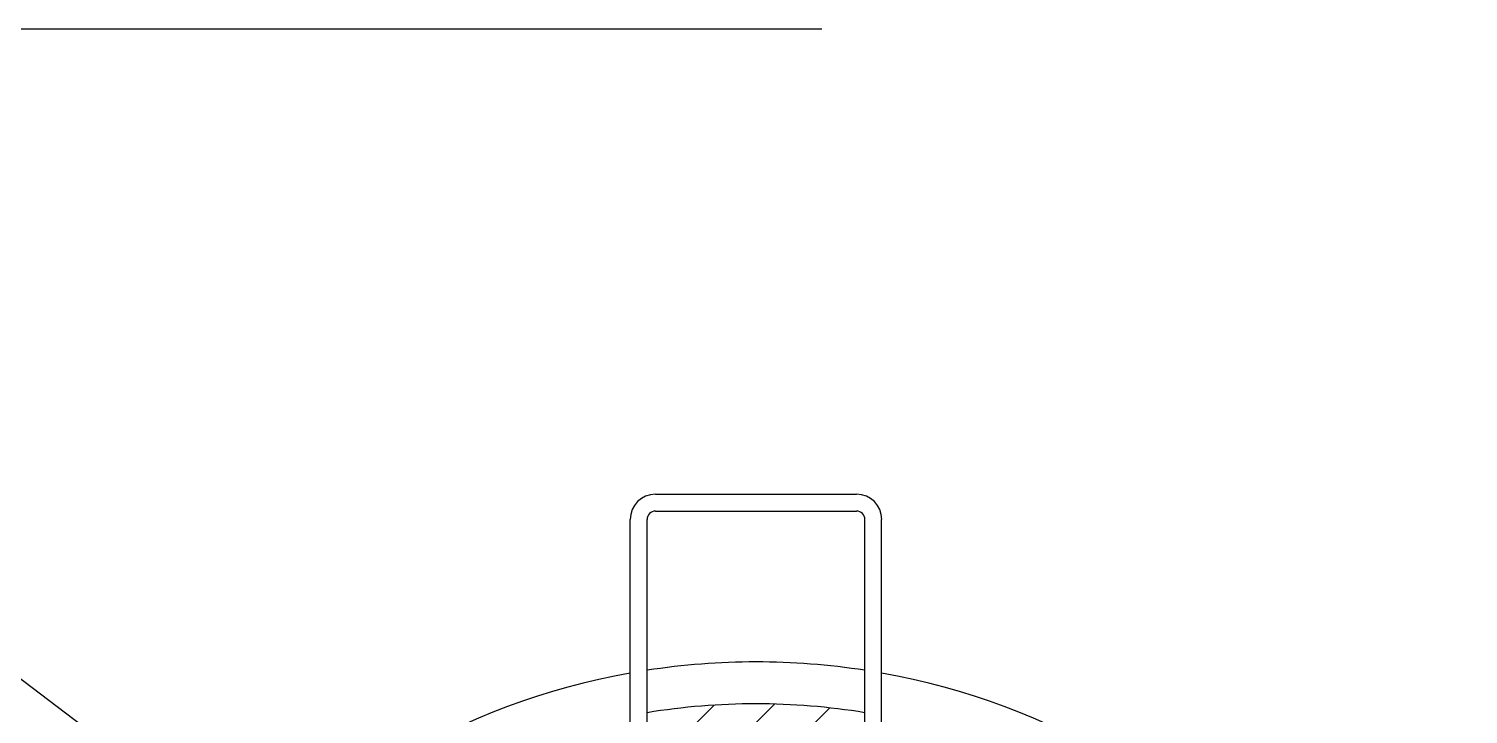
# Model space of a CAD drawing. Extents: x 443 to 1217, y -1921 to -677.
# Drawn here: x 762.58 to 785.47, y -1556.12 to -1545.23 of the extents above; entities that cross this region are included whole.
import ezdxf

# ---------------------------------------------------------------- set-up
doc = ezdxf.new("R2010")
doc.units = 0
doc.header["$MEASUREMENT"] = 0
doc.layers.get('0').update_dxf_attribs({"linetype": 'CONTINUOUS'})
doc.layers.add('2', color=2, linetype='CONTINUOUS')
doc.layers.add('3', color=8, linetype='CONTINUOUS')

msp = doc.modelspace()

# ---------------------------------------------------------------- linework, layer by layer
at = {"color": 7, "linetype": 'Continuous'}
for p, q in [((770.033, -1561.306), (748.811, -1545.229)), ((748.811, -1545.229), (775.191, -1545.229))]:
    msp.add_line(p, q, dxfattribs=at)
at = {"layer": '2', "color": 8, "linetype": 'Continuous'}
for p, q in [((772.811, -1557.586), (774.436, -1555.962)), ((771.241, -1558.215), (773.477, -1555.979)), ((774.256, -1557.083), (775.317, -1556.022))]:
    msp.add_line(p, q, dxfattribs=at)
at = {"layer": '3', "color": 3, "linetype": 'Continuous'}
for p, q in [((772.546, -1552.628), (775.743, -1552.628)), ((772.546, -1552.894), (775.743, -1552.894)), ((772.146, -1556.664), (772.146, -1553.027)), ((772.413, -1556.664), (772.413, -1553.027)), ((775.876, -1556.664), (775.876, -1553.027)), ((776.142, -1556.664), (776.142, -1553.027))]:
    msp.add_line(p, q, dxfattribs=at)
for centre, radius, start, end in [((772.546, -1553.027), 0.4, 90, 180), ((775.743, -1553.027), 0.4, 0, 90), ((772.546, -1553.027), 0.133, 90, 180), ((775.743, -1553.027), 0.133, 0, 90), ((774.144, -1566.614), 11.322, 100.1642, 259.8358), ((774.144, -1566.614), 11.322, 81.2026, 98.7974), ((774.144, -1566.614), 11.322, 280.1642, 79.8358), ((774.144, -1566.614), 10.656, 80.648, 99.352)]:
    msp.add_arc(centre, radius, start, end, dxfattribs=at)

doc.saveas('drawing.dxf')
